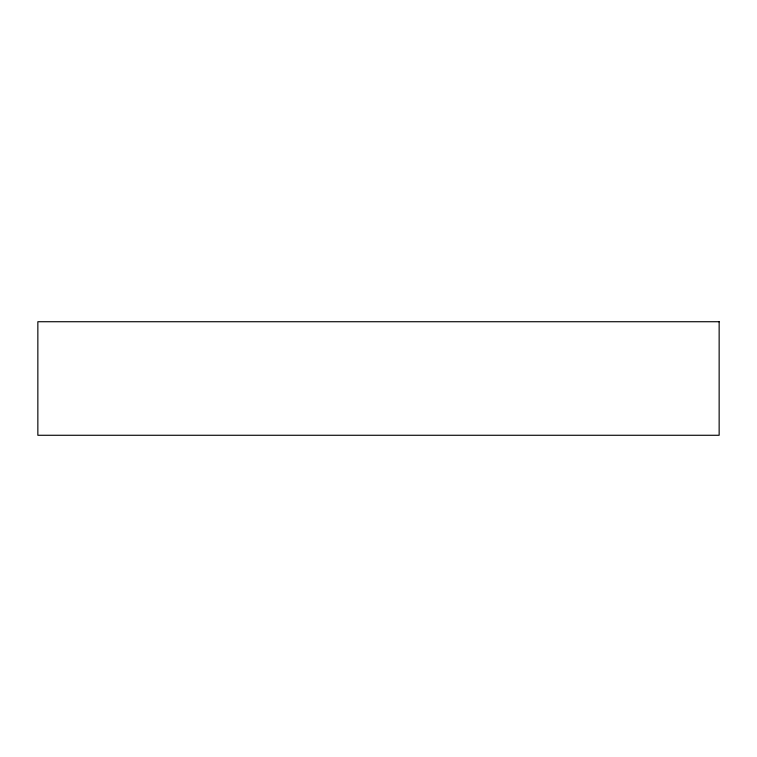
<?xml version="1.0" encoding="UTF-8"?>
<svg xmlns="http://www.w3.org/2000/svg" width="757" height="757" viewBox="0 0 757 757"><rect width="100%" height="100%" fill="white"/><g stroke="black" fill="none" stroke-linecap="round" stroke-linejoin="round"><path stroke-width="1.14" d="M719.15 321.725L37.85 321.725L37.85 435.275L719.15 435.275L719.15 321.725"/></g></svg>
